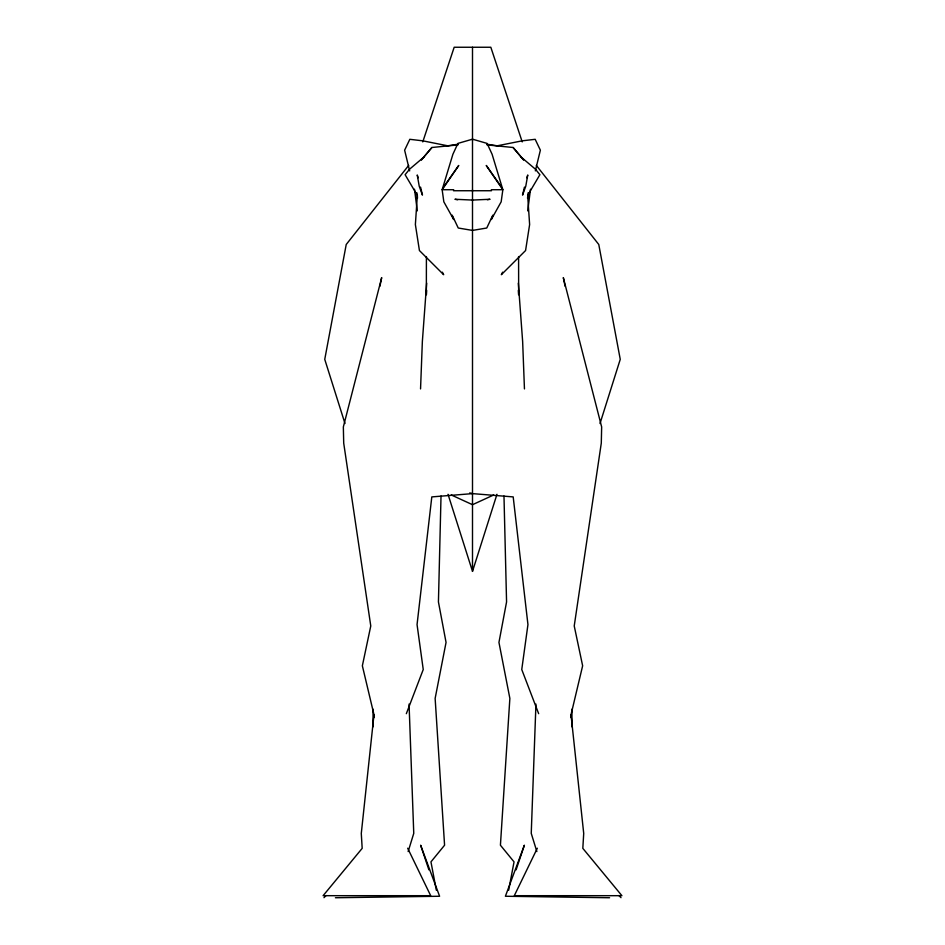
<?xml version="1.0" encoding="UTF-8"?>
<svg xmlns="http://www.w3.org/2000/svg" width="945" height="945" viewBox="0 0 945 945"><rect width="100%" height="100%" fill="white"/><g stroke="black" fill="none" stroke-linecap="round" stroke-linejoin="round"><path stroke-width="1.42" d="M448.024 494.294L472.5 571.371L472.5 504.606M493.727 494.956L472.5 504.701L472.5 189.874M452.1 215.59L453.706 219.523L443.831 201.817L442.154 189.721L452.891 154.295L457.912 143.404L472.5 139.187L472.5 190.736M426.408 256.567L426.349 294.793L426.632 290.422M571.914 726.823L571.961 709.187M373.972 717.657L373.984 714.703L362.36 665.8L370.771 625.968L343.708 443.122L343.342 426.939L381.685 277.606L379.925 286.24M441.02 496.03L438.433 601.93L446.052 642.411L435.137 698.402L444.575 845.22L430.955 861.875L436.33 890.19M535.945 704.084L531.244 833.372L536.855 851.563M420.549 388.915L422.356 341.511L426.667 283.157M527.511 198.261L528.243 192.638M373.984 714.703L361.285 833.455L362.183 848.35L323.107 895.683L430.684 895.683L407.685 848.232M527.712 210.877L530.499 189.213M508.67 890.19L514.045 861.875L500.425 845.22L509.863 698.402L498.948 642.411L506.567 601.93L503.98 496.03M571.028 717.657L571.016 714.703L582.64 665.8L574.229 625.968L601.292 443.122L601.658 426.939L563.314 277.606L565.075 286.24M524.44 187.134L522.538 195.107L525.763 186.271L527.771 174.99L526.826 177.766M535.342 170.891L540.375 150.184L535.177 139.305L522.183 140.84L497.259 145.802L487.065 144.242M408.145 851.563L413.756 833.372L409.055 704.084M600.016 423.525L620.251 359.348L598.776 244.495L536.323 165.399M472.5 571.371L496.976 494.294M422.781 141.892L454.179 47.25L490.821 47.25L522.219 141.892M516.112 869.825L524.369 845.208L505.398 896.25L609.584 897.75M406.338 713.676L423.242 669.532L417.052 624.586L431.806 496.905L472.5 493.621L513.194 496.905L527.948 624.586L521.758 669.532L538.662 713.676M492.9 215.59L491.294 219.523L501.169 201.817L502.846 189.721L492.109 154.295L487.088 143.404L472.5 139.187M492.829 215.176L486.758 228.017L472.5 230.415L458.242 228.017L452.171 215.176M537.315 848.232L514.316 895.683L621.893 895.683L582.817 848.35L583.715 833.455L571.016 714.703M502.61 272.172L501.334 274.712L525.574 250.543L529.625 224.532L527.664 195.414L539.89 174.707L535.402 169.167L521.274 157.213L513.1 147.491L486.994 144.904M443.583 186.968L458.75 165.458L442.154 189.721L453.718 189.721M408.677 165.399L346.224 244.495L324.749 359.348L344.984 423.525M421.399 159.918L431.9 147.491L458.006 144.904M421.564 159.705L431.9 147.491M324.005 897.679L326.001 895.553M423.726 157.213L409.598 169.167L405.11 174.707L417.336 195.414L417.489 198.261M487.36 199.773L490.065 199.265L472.5 200.068L454.935 199.265L457.64 199.773M457.935 144.242L447.741 145.802L422.817 140.84L409.823 139.305L404.625 150.184L409.657 170.891M335.416 897.75L439.602 896.25L420.631 845.208L428.888 869.825M491.282 189.721L502.846 189.721L486.25 165.458L501.417 186.968M453.494 190.736L491.506 190.736M469.712 492.912L472.5 493.621M451.273 494.956L472.5 504.701M618.999 895.553L620.995 897.679M521.274 157.213L523.601 159.918M513.1 147.491L523.435 159.705M442.39 272.172L443.666 274.712L419.426 250.543L415.375 224.532L417.336 195.414L416.757 192.638M418.174 177.766L417.229 174.99L419.237 186.271L422.462 195.107L420.56 187.134M414.501 189.213L417.288 210.877M518.332 283.157L522.644 341.511L524.451 388.915M518.368 290.422L518.651 294.793L518.592 256.567M373.039 709.187L373.086 726.823M472.5 47.25L472.5 140.108"/></g></svg>
